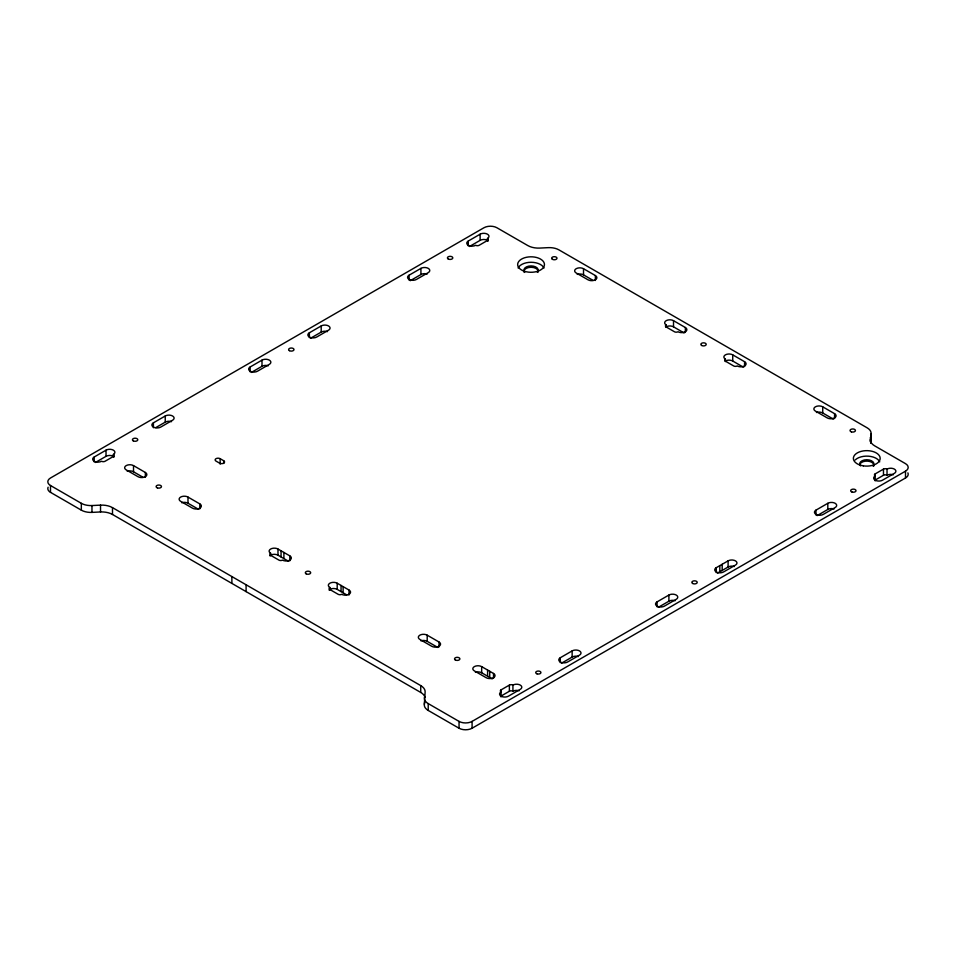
<?xml version="1.0" encoding="UTF-8"?>
<svg xmlns="http://www.w3.org/2000/svg" width="956" height="956" viewBox="0 0 956 956"><rect width="100%" height="100%" fill="white"/><g stroke="black" fill="none" stroke-linecap="round" stroke-linejoin="round"><path stroke-width="1.43" d="M907.889 472.862A9.213 5.318 0 0 1 905.499 478L472.085 728.233A9.213 5.318 0 0 1 459.047 728.233L428.216 710.439A13.396 7.732 0 0 1 424.345 704.285L425.097 692.514A15.069 8.7 0 0 0 420.736 685.607L112.497 507.636A15.069 8.7 0 0 0 100.523 505.127L91.967 505.557A13.396 7.732 0 0 1 81.332 503.322L50.501 485.517A9.213 5.318 0 0 1 50.501 478L483.915 227.767A9.213 5.318 0 0 1 496.953 227.767L527.784 245.561A15.069 8.7 0 0 0 539.746 248.082L548.302 247.652A13.396 7.732 0 0 1 558.949 249.886L867.188 427.846A13.396 7.732 0 0 1 871.059 433.988L870.689 443.297M424.345 704.285L424.906 700.581M870.307 441.66L871.059 433.988M94.19 461.927L94.19 457.016L106.032 450.168A5.186 2.999 0 0 1 113.382 450.168A5.186 2.999 0 0 1 113.382 454.411L113.382 456.872M153.402 422.827L165.245 415.991A5.186 2.999 0 0 1 172.594 415.991A5.186 2.999 0 0 1 172.594 420.222L160.751 427.069A5.186 2.999 0 0 1 153.402 427.069A5.186 2.999 0 0 1 153.402 422.827L153.402 427.75M250.161 366.973L262.004 360.125A5.186 2.999 0 0 1 269.341 360.125A5.186 2.999 0 0 1 269.341 364.367L257.499 371.203A5.186 2.999 0 0 1 250.161 371.203A5.186 2.999 0 0 1 250.161 366.973L250.161 371.884M309.374 332.784L321.204 325.948A5.186 2.999 0 0 1 328.553 325.948A5.186 2.999 0 0 1 328.553 330.179L316.711 337.026A5.186 2.999 0 0 1 309.374 337.026A5.186 2.999 0 0 1 309.374 332.784L309.374 337.707M409.084 275.209L420.927 268.373A5.186 2.999 0 0 1 428.264 268.373A5.186 2.999 0 0 1 428.264 272.615L416.422 279.451A5.186 2.999 0 0 1 409.084 279.451A5.186 2.999 0 0 1 409.084 275.209L409.084 280.132M468.285 245.955L468.285 241.031L480.127 234.196A5.186 2.999 0 0 1 487.476 234.196A5.186 2.999 0 0 1 487.476 238.426L487.476 240.888M95.385 462.477L106.032 456.323A5.186 2.999 0 0 1 114.206 456.944M155.78 427.607L165.245 422.146A5.186 2.999 0 0 1 171.518 421.668M251.344 372.434L262.004 366.279A5.186 2.999 0 0 1 268.266 365.801M310.557 338.257L321.204 332.102A5.186 2.999 0 0 1 327.478 331.624M410.267 280.682L420.927 274.527A5.186 2.999 0 0 1 427.189 274.049M469.48 246.493L480.127 240.35A5.186 2.999 0 0 1 488.301 240.972M501.087 689.874L509.381 685.093A2.51 1.446 0 0 1 512.93 685.093A5.186 2.999 0 0 1 520.279 685.093A5.186 2.999 0 0 1 520.279 689.336L508.437 696.171A5.186 2.999 0 0 1 501.087 696.171A5.186 2.999 0 0 1 501.087 691.929A2.51 1.446 0 0 1 501.087 689.874L501.087 696.852M875.182 473.901L883.475 469.109A2.51 1.446 0 0 1 887.025 469.109A5.186 2.999 0 0 1 894.374 469.109A5.186 2.999 0 0 1 894.374 473.351L882.531 480.187A5.186 2.999 0 0 1 875.182 480.187A5.186 2.999 0 0 1 875.182 475.945A2.51 1.446 0 0 1 875.182 473.901L875.182 480.868M560.3 657.74L572.142 650.905A5.186 2.999 0 0 1 579.491 650.905A5.186 2.999 0 0 1 579.491 655.147L567.649 661.982A5.186 2.999 0 0 1 560.3 661.982A5.186 2.999 0 0 1 560.3 657.74L560.3 662.663M657.059 601.886L668.901 595.05A5.186 2.999 0 0 1 676.239 595.05A5.186 2.999 0 0 1 676.239 599.293L664.396 606.128A5.186 2.999 0 0 1 657.059 606.128A5.186 2.999 0 0 1 657.059 601.886L657.059 606.809M716.259 567.697L728.102 560.861A5.186 2.999 0 0 1 735.451 560.861A5.186 2.999 0 0 1 735.451 565.104L723.608 571.939A5.186 2.999 0 0 1 716.259 571.939A5.186 2.999 0 0 1 716.259 567.697L716.259 572.62M815.97 510.134L827.812 503.298A5.186 2.999 0 0 1 835.162 503.298A5.186 2.999 0 0 1 835.162 507.54L823.319 514.376A5.186 2.999 0 0 1 815.97 514.376A5.186 2.999 0 0 1 815.97 510.134L815.97 515.057M519.204 690.77A5.186 2.999 0 0 0 512.93 691.248A2.51 1.446 0 0 0 509.381 691.248L501.087 696.028A2.51 1.446 0 0 0 500.55 696.506M893.298 474.785A5.186 2.999 0 0 0 887.025 475.263A2.51 1.446 0 0 0 883.475 475.263L875.182 480.055A2.51 1.446 0 0 0 874.788 480.354M561.483 663.213L572.142 657.059A5.186 2.999 0 0 1 578.416 656.581M658.242 607.359L668.901 601.205A5.186 2.999 0 0 1 675.163 600.726M717.454 573.17L728.102 567.016A5.186 2.999 0 0 1 734.375 566.538M817.165 515.607L827.812 509.452A5.186 2.999 0 0 1 834.086 508.974M424.345 697.45A13.396 7.732 0 0 0 428.216 703.592L459.047 721.398A9.213 5.318 0 0 0 472.085 721.398L905.499 471.165A9.213 5.318 0 0 0 905.499 463.648L874.668 445.843A15.069 8.7 0 0 1 870.307 438.935M48.111 487.225A9.213 5.318 0 0 0 50.501 492.352L81.332 510.157A13.396 7.732 0 0 0 91.967 512.392L100.523 511.962A15.069 8.7 0 0 1 112.497 514.483L420.736 692.443A15.069 8.7 0 0 1 425.026 697.462M595.361 275.555A5.186 2.999 0 0 1 595.361 279.797A5.186 2.999 0 0 1 588.012 279.797L576.169 272.962A5.186 2.999 0 0 1 576.169 268.72A5.186 2.999 0 0 1 583.519 268.72L595.361 275.555L595.361 280.478M666.177 327.382L666.177 324.921A5.186 2.999 0 0 1 666.177 320.678A5.186 2.999 0 0 1 673.514 320.678L685.356 327.514L685.356 332.437M725.389 361.571L725.389 359.109A5.186 2.999 0 0 1 725.389 354.867A5.186 2.999 0 0 1 732.726 354.867L744.569 361.703L744.569 366.626M834.564 413.661A5.186 2.999 0 0 1 834.564 417.903A5.186 2.999 0 0 1 827.227 417.903L815.384 411.068A5.186 2.999 0 0 1 815.384 406.826A5.186 2.999 0 0 1 822.722 406.826L834.564 413.661L834.564 418.585M577.245 274.396A5.186 2.999 0 0 1 583.519 274.874L592.983 280.347M666.177 326.833A5.186 2.999 0 0 1 673.514 326.833L684.173 332.987M725.389 361.021A5.186 2.999 0 0 1 732.726 361.021L743.386 367.176M816.46 412.502A5.186 2.999 0 0 1 822.722 412.98L833.381 419.134M223.692 460.732A2.928 1.697 0 0 1 223.692 463.134A2.928 1.697 0 0 1 219.545 463.134L215.996 461.079A2.928 1.697 0 0 1 215.996 458.689A2.928 1.697 0 0 1 220.143 458.689L223.692 460.732L223.692 463.469M145.348 472.467A5.186 2.999 0 0 1 145.348 476.697A5.186 2.999 0 0 1 138.011 476.697L126.168 469.862A5.186 2.999 0 0 1 126.168 465.62A5.186 2.999 0 0 1 133.517 465.62L145.348 472.467L145.348 477.379M199.828 503.908A5.186 2.999 0 0 1 199.828 508.15A5.186 2.999 0 0 1 192.491 508.15L180.648 501.314A5.186 2.999 0 0 1 180.648 497.072A5.186 2.999 0 0 1 187.985 497.072L199.828 503.908L199.828 508.831M270.644 555.735L270.644 553.273A5.186 2.999 0 0 1 270.644 549.031A5.186 2.999 0 0 1 277.981 549.031L289.823 555.878L289.823 560.802M329.856 589.924L329.856 587.462A5.186 2.999 0 0 1 329.856 583.22A5.186 2.999 0 0 1 337.193 583.22L349.036 590.055L349.036 594.979M439.043 642.026A5.186 2.999 0 0 1 439.043 646.256A5.186 2.999 0 0 1 431.694 646.256L419.851 639.421A5.186 2.999 0 0 1 419.851 635.178A5.186 2.999 0 0 1 427.201 635.178L439.043 642.026L439.043 646.937M493.511 673.466A5.186 2.999 0 0 1 493.511 677.708A5.186 2.999 0 0 1 486.174 677.708L474.331 670.873A5.186 2.999 0 0 1 474.331 666.631A5.186 2.999 0 0 1 481.669 666.631L493.511 673.466L493.511 678.39M127.244 471.296A5.186 2.999 0 0 1 133.517 471.774L142.982 477.247M181.724 502.748A5.186 2.999 0 0 1 187.985 503.226L198.645 509.381M269.819 555.806A5.186 2.999 0 0 1 277.981 555.185L288.64 561.339M329.031 589.995A5.186 2.999 0 0 1 337.193 589.374L346.67 594.847M420.927 640.855A5.186 2.999 0 0 1 427.201 641.333L437.86 647.487M475.407 672.307A5.186 2.999 0 0 1 481.669 672.785L492.244 678.891M905.499 471.165L905.499 478M887.025 469.109L887.025 475.263M883.475 469.109L883.475 475.263M827.812 503.298L827.812 509.452M822.722 406.826L822.722 412.98M732.726 354.867L732.726 361.021M728.102 560.861L728.102 567.016M722.186 564.279L722.186 570.433M719.82 565.641L719.82 571.796M673.514 320.678L673.514 326.833M668.901 595.05L668.901 601.205M583.519 268.72L583.519 274.874M572.142 650.905L572.142 657.059M512.93 685.093L512.93 691.248M509.381 685.093L509.381 691.248M489.723 671.279L489.723 677.434M487.596 670.048L487.596 676.203M481.669 666.631L481.669 672.785M480.127 234.196L480.127 240.35M472.085 721.398L472.085 728.233M459.047 721.398L459.047 728.233M428.216 703.592L428.216 710.439M427.201 635.178L427.201 641.333M420.927 268.373L420.927 274.527M420.736 685.607L420.736 692.443M343.12 586.637L343.12 592.792M341.053 585.454L341.053 591.609M337.193 583.22L337.193 589.374M321.204 325.948L321.204 332.102M283.908 552.46L283.908 558.603M281.064 550.811L281.064 556.966M277.981 549.031L277.981 555.185M262.004 360.125L262.004 366.279M246.098 584.773L246.098 591.609M231.878 576.564L231.878 583.399M220.143 458.689L220.143 464.15M187.985 497.072L187.985 503.226M165.245 415.991L165.245 422.146M133.517 465.62L133.517 471.774M112.497 507.636L112.497 514.483M106.032 450.168L106.032 456.323M100.523 505.127L100.523 511.962M91.967 505.557L91.967 512.392M81.332 503.322L81.332 510.157M50.501 485.517L50.501 492.352M870.307 437.513A13.396 7.732 0 0 1 871.059 440.824M859.659 465.214A7.122 4.111 0 0 1 867.713 461.139A7.122 4.111 0 0 1 873.653 466.277M524.175 272.448A7.122 4.111 0 0 1 531.058 267.274A7.122 4.111 0 0 1 537.929 272.448M329.856 587.462A2.51 1.446 0 0 0 329.856 589.517L338.149 594.297A2.51 1.446 0 0 0 341.698 594.297A5.186 2.999 0 0 0 349.036 594.297A5.186 2.999 0 0 0 349.036 590.055M270.644 553.273A2.51 1.446 0 0 0 270.644 555.328L278.937 560.108A2.51 1.446 0 0 0 282.486 560.108A5.186 2.999 0 0 0 289.823 560.108A5.186 2.999 0 0 0 289.823 555.878M113.382 454.411A2.51 1.446 0 0 1 113.382 456.466L105.088 461.246A2.51 1.446 0 0 1 101.539 461.246A5.186 2.999 0 0 1 94.19 461.246A5.186 2.999 0 0 1 94.19 457.016M487.476 238.426A2.51 1.446 0 0 1 487.476 240.482L479.183 245.274A2.51 1.446 0 0 1 475.634 245.274A5.186 2.999 0 0 1 468.285 245.274A5.186 2.999 0 0 1 468.285 241.031M685.356 327.514A5.186 2.999 0 0 1 685.356 331.756A5.186 2.999 0 0 1 678.019 331.756A2.51 1.446 0 0 1 674.458 331.756L666.177 326.976A2.51 1.446 0 0 1 666.177 324.921M725.389 359.109A2.51 1.446 0 0 0 725.389 361.153L733.67 365.945A2.51 1.446 0 0 0 737.231 365.945A5.186 2.999 0 0 0 744.569 365.945A5.186 2.999 0 0 0 744.569 361.703M860.615 465.907A7.122 4.111 0 0 1 866.781 459.74A7.122 4.111 0 0 1 872.947 465.907M524.892 272.078A7.122 4.111 0 0 1 531.058 265.911A7.122 4.111 0 0 1 537.212 272.078M518.116 268.015A13.396 7.732 0 0 1 531.058 262.279A13.396 7.732 0 0 1 544 268.015M855.178 459.979A13.396 7.732 0 0 1 868.526 456.179A13.396 7.732 0 0 1 879.723 461.844M863.316 465.847L860.077 465.082A13.396 7.732 0 0 1 859.097 452.045A13.396 7.732 0 0 1 879.974 457.04A13.396 7.732 0 0 1 863.316 465.847M524.354 271.241A13.396 7.732 0 0 0 544.454 264.549A13.396 7.732 0 0 0 524.354 257.845A13.396 7.732 0 0 0 524.354 271.241M306.111 573.815A2.677 1.542 0 0 0 310.592 573.122A2.677 1.542 0 0 0 307.318 571.234A2.677 1.542 0 0 0 306.111 573.815M157.453 487.919A2.677 1.542 0 0 0 161.468 486.58A2.677 1.542 0 0 0 157.453 485.242A2.677 1.542 0 0 0 157.453 487.919M133.219 440.835A2.677 1.542 0 0 0 137.7 440.142A2.677 1.542 0 0 0 134.414 438.254A2.677 1.542 0 0 0 133.219 440.835M289.417 350.661A2.677 1.542 0 0 0 293.898 349.968A2.677 1.542 0 0 0 290.612 348.068A2.677 1.542 0 0 0 289.417 350.661M448.221 258.98A2.677 1.542 0 0 0 452.702 258.287A2.677 1.542 0 0 0 449.416 256.387A2.677 1.542 0 0 0 448.221 258.98M552.425 259.315A2.677 1.542 0 0 0 556.906 258.622A2.677 1.542 0 0 0 553.632 256.734A2.677 1.542 0 0 0 552.425 259.315M701.644 345.463A2.677 1.542 0 0 0 706.125 344.769A2.677 1.542 0 0 0 702.839 342.881A2.677 1.542 0 0 0 701.644 345.463M851.402 431.861A2.677 1.542 0 0 0 855.429 430.523A2.677 1.542 0 0 0 851.402 429.172A2.677 1.542 0 0 0 851.402 431.861M851.999 492.017A2.677 1.542 0 0 0 856.014 490.679A2.677 1.542 0 0 0 851.999 489.341A2.677 1.542 0 0 0 851.999 492.017M692.634 583.459A2.677 1.542 0 0 0 697.127 582.766A2.677 1.542 0 0 0 693.841 580.878A2.677 1.542 0 0 0 692.634 583.459M455.319 659.963A2.677 1.542 0 0 0 459.8 659.27A2.677 1.542 0 0 0 456.526 657.381A2.677 1.542 0 0 0 455.319 659.963M537.033 673.849A2.593 1.494 0 0 0 540.929 672.546A2.593 1.494 0 0 0 537.033 671.243A2.593 1.494 0 0 0 537.033 673.849"/></g></svg>
